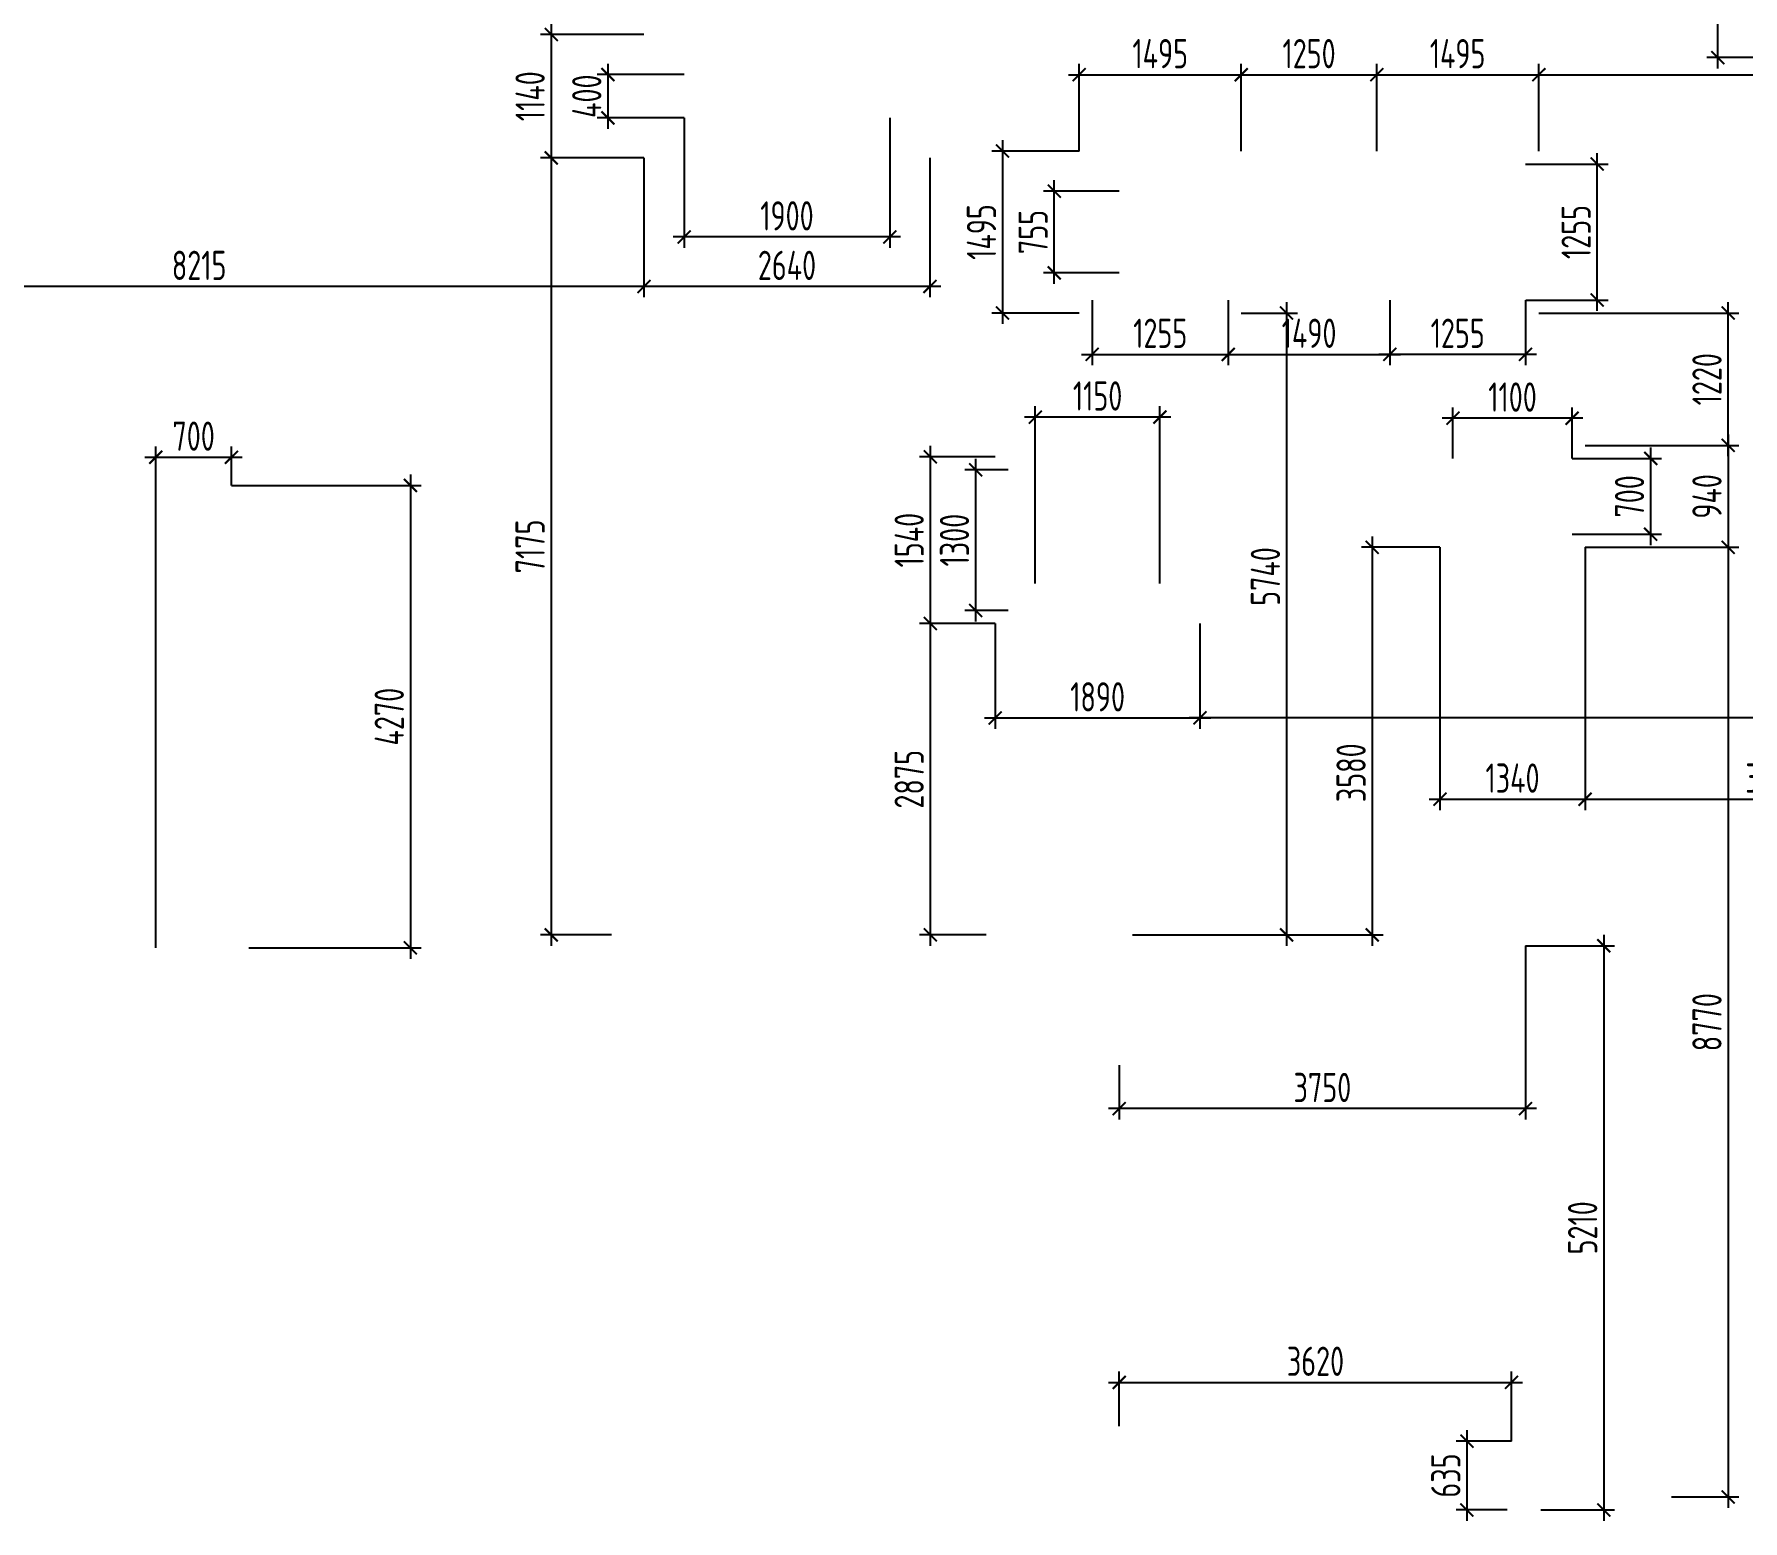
# Model space of a CAD drawing. Header units: millimetres. Extents: x -350007 to 536090, y -888 to 198380.
# Drawn here: x 505153 to 520925, y 61436 to 75163 of the extents above; entities that cross this region are included whole.
import ezdxf

# ---------------------------------------------------------------- set-up
doc = ezdxf.new("R2010")
doc.units = ezdxf.units.MM
doc.layers.add('АР_Размеры нов.', color=15, linetype='Continuous', lineweight=0)
doc.styles.add('ISOCPEUR', font='isocpeur.ttf', dxfattribs={"width": 0.7})
doc.dimstyles.new('R_100', dxfattribs={"dimtxt": 270, "dimasz": 120, "dimexe": 100, "dimexo": 0, "dimgap": 60, "dimtad": 1, "dimdec": 0, "dimrnd": 5, "dimzin": 0, "dimdsep": 46, "dimtxsty": 'ISOCPEUR', "dimblk": 'ARCHTICK', "dimcen": 0, "dimdle": 100, "dimclrd": 256, "dimclre": 256, "dimclrt": 256, "dimadec": 0, "dimazin": 0, "dimtfac": 2, "dimtdec": 0, "dimtofl": 0, "dimtmove": 1, "dimatfit": 3, "dimfxl": 1, "dimtvp": 3, "dimtolj": 1, "dimtzin": 0, "dimarcsym": 0})

# ---------------------------------------------------------------- blocks, each defined once
blk = doc.blocks.new('_ArchTick')
at = {"color": 0, "linetype": 'ByBlock', "const_width": 0.15}
blk.add_lwpolyline([(-0.5, -0.5), (0.5, 0.5)], dxfattribs=at)
blk = doc.blocks.new('*D3315')
at = {"layer": 'АР_Размеры нов.', "lineweight": -2, "transparency": 16777216}
for p, q in [((509926, 75260), (509926, 73920)), ((510782, 75160), (509826, 75160)), ((510782, 74020), (509826, 74020))]:
    blk.add_line(p, q, dxfattribs=at)
at = {"layer": 'АР_Размеры нов.', "lineweight": -2, "transparency": 16777216, "xscale": 120, "yscale": 120, "zscale": 120}
for p, rotation in [((509926, 75160), 90), ((509926, 74020), 270)]:
    blk.add_blockref('_ArchTick', p, dxfattribs=dict(at, rotation=rotation))
at = {"layer": 'АР_Размеры нов.', "transparency": 16777216, "insert": (509731, 74590), "char_height": 270, "attachment_point": 5, "rotation": 90, "style": 'ISOCPEUR'}
blk.add_mtext('\\A1;1140', dxfattribs=at)
blk = doc.blocks.new('*D3316')
at = {"layer": 'АР_Размеры нов.', "lineweight": -2, "transparency": 16777216}
for p, q in [((510782, 74020), (509826, 74020)), ((509926, 74120), (509926, 66746)), ((510481, 66846), (509826, 66846))]:
    blk.add_line(p, q, dxfattribs=at)
at = {"layer": 'АР_Размеры нов.', "lineweight": -2, "transparency": 16777216, "xscale": 120, "yscale": 120, "zscale": 120}
for p, rotation in [((509926, 74020), 90), ((509926, 66846), 270)]:
    blk.add_blockref('_ArchTick', p, dxfattribs=dict(at, rotation=rotation))
at = {"layer": 'АР_Размеры нов.', "transparency": 16777216, "insert": (509731, 70433), "char_height": 270, "attachment_point": 5, "rotation": 90, "style": 'ISOCPEUR'}
blk.add_mtext('\\A1;7175', dxfattribs=at)
blk = doc.blocks.new('*D3317')
at = {"layer": 'АР_Размеры нов.', "lineweight": -2, "transparency": 16777216}
for p, q in [((511152, 74790), (510349, 74790)), ((510449, 74890), (510449, 74290)), ((511152, 74390), (510349, 74390))]:
    blk.add_line(p, q, dxfattribs=at)
at = {"layer": 'АР_Размеры нов.', "lineweight": -2, "transparency": 16777216, "xscale": 120, "yscale": 120, "zscale": 120}
for p, rotation in [((510449, 74790), 90), ((510449, 74390), 270)]:
    blk.add_blockref('_ArchTick', p, dxfattribs=dict(at, rotation=rotation))
at = {"layer": 'АР_Размеры нов.', "transparency": 16777216, "insert": (510254, 74590), "char_height": 270, "attachment_point": 5, "rotation": 90, "style": 'ISOCPEUR'}
blk.add_mtext('\\A1;400', dxfattribs=at)
blk = doc.blocks.new('*D3318')
at = {"layer": 'АР_Размеры нов.', "lineweight": -2, "transparency": 16777216}
for p, q in [((511152, 74390), (511152, 73190)), ((513051, 74390), (513051, 73190)), ((513151, 73290), (511052, 73290))]:
    blk.add_line(p, q, dxfattribs=at)
at = {"layer": 'АР_Размеры нов.', "lineweight": -2, "transparency": 16777216, "xscale": 120, "yscale": 120, "zscale": 120, "rotation": 180}
blk.add_blockref('_ArchTick', (511152, 73290), dxfattribs=at)
at = {"layer": 'АР_Размеры нов.', "lineweight": -2, "transparency": 16777216, "xscale": 120, "yscale": 120, "zscale": 120}
blk.add_blockref('_ArchTick', (513051, 73290), dxfattribs=at)
at = {"layer": 'АР_Размеры нов.', "transparency": 16777216, "insert": (512102, 73485), "char_height": 270, "attachment_point": 5, "style": 'ISOCPEUR'}
blk.add_mtext('\\A1;1900', dxfattribs=at)
blk = doc.blocks.new('*D3319')
at = {"layer": 'АР_Размеры нов.', "lineweight": -2, "transparency": 16777216}
for p, q in [((510782, 74020), (510782, 72733)), ((513421, 74020), (513421, 72733)), ((513521, 72833), (510682, 72833))]:
    blk.add_line(p, q, dxfattribs=at)
at = {"layer": 'АР_Размеры нов.', "lineweight": -2, "transparency": 16777216, "xscale": 120, "yscale": 120, "zscale": 120, "rotation": 180}
blk.add_blockref('_ArchTick', (510782, 72833), dxfattribs=at)
at = {"layer": 'АР_Размеры нов.', "lineweight": -2, "transparency": 16777216, "xscale": 120, "yscale": 120, "zscale": 120}
blk.add_blockref('_ArchTick', (513421, 72833), dxfattribs=at)
at = {"layer": 'АР_Размеры нов.', "transparency": 16777216, "insert": (512102, 73028), "char_height": 270, "attachment_point": 5, "style": 'ISOCPEUR'}
blk.add_mtext('\\A1;2640', dxfattribs=at)
blk = doc.blocks.new('*D3320')
at = {"layer": 'АР_Размеры нов.', "lineweight": -2, "transparency": 16777216}
for p, q in [((502569, 73971), (502569, 72733)), ((510782, 74020), (510782, 72733)), ((510882, 72833), (502469, 72833))]:
    blk.add_line(p, q, dxfattribs=at)
at = {"layer": 'АР_Размеры нов.', "lineweight": -2, "transparency": 16777216, "xscale": 120, "yscale": 120, "zscale": 120, "rotation": 180}
blk.add_blockref('_ArchTick', (502569, 72833), dxfattribs=at)
at = {"layer": 'АР_Размеры нов.', "lineweight": -2, "transparency": 16777216, "xscale": 120, "yscale": 120, "zscale": 120}
blk.add_blockref('_ArchTick', (510782, 72833), dxfattribs=at)
at = {"layer": 'АР_Размеры нов.', "transparency": 16777216, "insert": (506676, 73028), "char_height": 270, "attachment_point": 5, "style": 'ISOCPEUR'}
blk.add_mtext('\\A1;8215', dxfattribs=at)
blk = doc.blocks.new('*D3330')
at = {"layer": 'АР_Размеры нов.', "lineweight": -2, "transparency": 16777216}
for p, q in [((518129, 70425), (518129, 67999)), ((519469, 70425), (519469, 67999)), ((518029, 68099), (519569, 68099))]:
    blk.add_line(p, q, dxfattribs=at)
at = {"layer": 'АР_Размеры нов.', "lineweight": -2, "transparency": 16777216, "xscale": 120, "yscale": 120, "zscale": 120, "rotation": 180}
blk.add_blockref('_ArchTick', (518129, 68099), dxfattribs=at)
at = {"layer": 'АР_Размеры нов.', "lineweight": -2, "transparency": 16777216, "xscale": 120, "yscale": 120, "zscale": 120}
blk.add_blockref('_ArchTick', (519469, 68099), dxfattribs=at)
at = {"layer": 'АР_Размеры нов.', "transparency": 16777216, "insert": (518799, 68294), "char_height": 270, "attachment_point": 5, "style": 'ISOCPEUR'}
blk.add_mtext('\\A1;1340', dxfattribs=at)
blk = doc.blocks.new('*D3331')
at = {"layer": 'АР_Размеры нов.', "lineweight": -2, "transparency": 16777216}
for p, q in [((519469, 70425), (519469, 67999)), ((522719, 69446), (522719, 67999)), ((519369, 68099), (522819, 68099))]:
    blk.add_line(p, q, dxfattribs=at)
at = {"layer": 'АР_Размеры нов.', "lineweight": -2, "transparency": 16777216, "xscale": 120, "yscale": 120, "zscale": 120, "rotation": 180}
blk.add_blockref('_ArchTick', (519469, 68099), dxfattribs=at)
at = {"layer": 'АР_Размеры нов.', "lineweight": -2, "transparency": 16777216, "xscale": 120, "yscale": 120, "zscale": 120}
blk.add_blockref('_ArchTick', (522719, 68099), dxfattribs=at)
at = {"layer": 'АР_Размеры нов.', "transparency": 16777216, "insert": (521212, 68294), "char_height": 270, "attachment_point": 5, "style": 'ISOCPEUR'}
blk.add_mtext('\\A1;3250', dxfattribs=at)
blk = doc.blocks.new('*D3332')
at = {"layer": 'АР_Размеры нов.', "lineweight": -2, "transparency": 16777216}
for p, q in [((520074, 71346), (520074, 70445)), ((519349, 71246), (520174, 71246)), ((519349, 70545), (520174, 70545))]:
    blk.add_line(p, q, dxfattribs=at)
at = {"layer": 'АР_Размеры нов.', "lineweight": -2, "transparency": 16777216, "xscale": 120, "yscale": 120, "zscale": 120}
for p, rotation in [((520074, 71246), 90), ((520074, 70545), 270)]:
    blk.add_blockref('_ArchTick', p, dxfattribs=dict(at, rotation=rotation))
at = {"layer": 'АР_Размеры нов.', "transparency": 16777216, "insert": (519879, 70895), "char_height": 270, "attachment_point": 5, "rotation": 90, "style": 'ISOCPEUR'}
blk.add_mtext('\\A1;700', dxfattribs=at)
blk = doc.blocks.new('*D3333')
at = {"layer": 'АР_Размеры нов.', "lineweight": -2, "transparency": 16777216}
for p, q in [((520789, 71466), (520789, 70325)), ((519469, 71366), (520889, 71366)), ((519469, 70425), (520889, 70425))]:
    blk.add_line(p, q, dxfattribs=at)
at = {"layer": 'АР_Размеры нов.', "lineweight": -2, "transparency": 16777216, "xscale": 120, "yscale": 120, "zscale": 120}
for p, rotation in [((520789, 71366), 90), ((520789, 70425), 270)]:
    blk.add_blockref('_ArchTick', p, dxfattribs=dict(at, rotation=rotation))
at = {"layer": 'АР_Размеры нов.', "transparency": 16777216, "insert": (520594, 70895), "char_height": 270, "attachment_point": 5, "rotation": 90, "style": 'ISOCPEUR'}
blk.add_mtext('\\A1;940', dxfattribs=at)
blk = doc.blocks.new('*D3334')
at = {"layer": 'АР_Размеры нов.', "lineweight": -2, "transparency": 16777216}
for p, q in [((520789, 70525), (520789, 61556)), ((519469, 70425), (520889, 70425)), ((520266, 61656), (520889, 61656))]:
    blk.add_line(p, q, dxfattribs=at)
at = {"layer": 'АР_Размеры нов.', "lineweight": -2, "transparency": 16777216, "xscale": 120, "yscale": 120, "zscale": 120}
for p, rotation in [((520789, 70425), 90), ((520789, 61656), 270)]:
    blk.add_blockref('_ArchTick', p, dxfattribs=dict(at, rotation=rotation))
at = {"layer": 'АР_Размеры нов.', "transparency": 16777216, "insert": (520594, 66040), "char_height": 270, "attachment_point": 5, "rotation": 90, "style": 'ISOCPEUR'}
blk.add_mtext('\\A1;8770', dxfattribs=at)
blk = doc.blocks.new('*D3335')
at = {"layer": 'АР_Размеры нов.', "lineweight": -2, "transparency": 16777216}
for p, q in [((519449, 71617), (518149, 71617)), ((518249, 71246), (518249, 71717)), ((519349, 71246), (519349, 71717))]:
    blk.add_line(p, q, dxfattribs=at)
at = {"layer": 'АР_Размеры нов.', "lineweight": -2, "transparency": 16777216, "xscale": 120, "yscale": 120, "zscale": 120, "rotation": 180}
blk.add_blockref('_ArchTick', (518249, 71617), dxfattribs=at)
at = {"layer": 'АР_Размеры нов.', "lineweight": -2, "transparency": 16777216, "xscale": 120, "yscale": 120, "zscale": 120}
blk.add_blockref('_ArchTick', (519349, 71617), dxfattribs=at)
at = {"layer": 'АР_Размеры нов.', "transparency": 16777216, "insert": (518799, 71812), "char_height": 270, "attachment_point": 5, "style": 'ISOCPEUR'}
blk.add_mtext('\\A1;1100', dxfattribs=at)
blk = doc.blocks.new('*D3349')
at = {"layer": 'АР_Размеры нов.', "lineweight": -2, "transparency": 16777216}
for p, q in [((521191, 77626), (520593, 77626)), ((520693, 74846), (520693, 77726)), ((521191, 74946), (520593, 74946))]:
    blk.add_line(p, q, dxfattribs=at)
at = {"layer": 'АР_Размеры нов.', "lineweight": -2, "transparency": 16777216, "xscale": 120, "yscale": 120, "zscale": 120}
for p, rotation in [((520693, 77626), 90), ((520693, 74946), 270)]:
    blk.add_blockref('_ArchTick', p, dxfattribs=dict(at, rotation=rotation))
at = {"layer": 'АР_Размеры нов.', "transparency": 16777216, "insert": (520498, 76286), "char_height": 270, "attachment_point": 5, "rotation": 90, "style": 'ISOCPEUR'}
blk.add_mtext('\\A1;2680', dxfattribs=at)
blk = doc.blocks.new('*D3549')
at = {"layer": 'АР_Размеры нов.', "lineweight": -2, "transparency": 16777216}
for p, q in [((517504, 70525), (517504, 66746)), ((518129, 70425), (517404, 70425)), ((515291, 66846), (517604, 66846))]:
    blk.add_line(p, q, dxfattribs=at)
at = {"layer": 'АР_Размеры нов.', "lineweight": -2, "transparency": 16777216, "xscale": 120, "yscale": 120, "zscale": 120}
for p, rotation in [((517504, 70425), 90), ((517504, 66846), 270)]:
    blk.add_blockref('_ArchTick', p, dxfattribs=dict(at, rotation=rotation))
at = {"layer": 'АР_Размеры нов.', "transparency": 16777216, "insert": (517309, 68343), "char_height": 270, "attachment_point": 5, "rotation": 90, "style": 'ISOCPEUR'}
blk.add_mtext('\\A1;3580', dxfattribs=at)
blk = doc.blocks.new('*D3550')
at = {"layer": 'АР_Размеры нов.', "lineweight": -2, "transparency": 16777216}
for p, q in [((514144, 71141), (513743, 71141)), ((513843, 71241), (513843, 69741)), ((514144, 69841), (513743, 69841))]:
    blk.add_line(p, q, dxfattribs=at)
at = {"layer": 'АР_Размеры нов.', "lineweight": -2, "transparency": 16777216, "xscale": 120, "yscale": 120, "zscale": 120}
for p, rotation in [((513843, 71141), 90), ((513843, 69841), 270)]:
    blk.add_blockref('_ArchTick', p, dxfattribs=dict(at, rotation=rotation))
at = {"layer": 'АР_Размеры нов.', "transparency": 16777216, "insert": (513648, 70491), "char_height": 270, "attachment_point": 5, "rotation": 90, "style": 'ISOCPEUR'}
blk.add_mtext('\\A1;1300', dxfattribs=at)
blk = doc.blocks.new('*D3551')
at = {"layer": 'АР_Размеры нов.', "lineweight": -2, "transparency": 16777216}
for p, q in [((513425, 71361), (513425, 69621)), ((514024, 71261), (513325, 71261)), ((514024, 69721), (513325, 69721))]:
    blk.add_line(p, q, dxfattribs=at)
at = {"layer": 'АР_Размеры нов.', "lineweight": -2, "transparency": 16777216, "xscale": 120, "yscale": 120, "zscale": 120}
for p, rotation in [((513425, 71261), 90), ((513425, 69721), 270)]:
    blk.add_blockref('_ArchTick', p, dxfattribs=dict(at, rotation=rotation))
at = {"layer": 'АР_Размеры нов.', "transparency": 16777216, "insert": (513230, 70491), "char_height": 270, "attachment_point": 5, "rotation": 90, "style": 'ISOCPEUR'}
blk.add_mtext('\\A1;1540', dxfattribs=at)
blk = doc.blocks.new('*D3552')
at = {"layer": 'АР_Размеры нов.', "lineweight": -2, "transparency": 16777216}
for p, q in [((514024, 69721), (513325, 69721)), ((513425, 69821), (513425, 66746)), ((513942, 66846), (513325, 66846))]:
    blk.add_line(p, q, dxfattribs=at)
at = {"layer": 'АР_Размеры нов.', "lineweight": -2, "transparency": 16777216, "xscale": 120, "yscale": 120, "zscale": 120}
for p, rotation in [((513425, 69721), 90), ((513425, 66846), 270)]:
    blk.add_blockref('_ArchTick', p, dxfattribs=dict(at, rotation=rotation))
at = {"layer": 'АР_Размеры нов.', "transparency": 16777216, "insert": (513230, 68283), "char_height": 270, "attachment_point": 5, "rotation": 90, "style": 'ISOCPEUR'}
blk.add_mtext('\\A1;2875', dxfattribs=at)
blk = doc.blocks.new('*D3553')
at = {"layer": 'АР_Размеры нов.', "lineweight": -2, "transparency": 16777216}
for p, q in [((515644, 71627), (514294, 71627)), ((514394, 70091), (514394, 71727)), ((515544, 70091), (515544, 71727))]:
    blk.add_line(p, q, dxfattribs=at)
at = {"layer": 'АР_Размеры нов.', "lineweight": -2, "transparency": 16777216, "xscale": 120, "yscale": 120, "zscale": 120, "rotation": 180}
blk.add_blockref('_ArchTick', (514394, 71627), dxfattribs=at)
at = {"layer": 'АР_Размеры нов.', "lineweight": -2, "transparency": 16777216, "xscale": 120, "yscale": 120, "zscale": 120}
blk.add_blockref('_ArchTick', (515544, 71627), dxfattribs=at)
at = {"layer": 'АР_Размеры нов.', "transparency": 16777216, "insert": (514969, 71822), "char_height": 270, "attachment_point": 5, "style": 'ISOCPEUR'}
blk.add_mtext('\\A1;1150', dxfattribs=at)
blk = doc.blocks.new('*D3554')
at = {"layer": 'АР_Размеры нов.', "lineweight": -2, "transparency": 16777216}
for p, q in [((514024, 69721), (514024, 68749)), ((515914, 69721), (515914, 68749)), ((513924, 68849), (516014, 68849))]:
    blk.add_line(p, q, dxfattribs=at)
at = {"layer": 'АР_Размеры нов.', "lineweight": -2, "transparency": 16777216, "xscale": 120, "yscale": 120, "zscale": 120, "rotation": 180}
blk.add_blockref('_ArchTick', (514024, 68849), dxfattribs=at)
at = {"layer": 'АР_Размеры нов.', "lineweight": -2, "transparency": 16777216, "xscale": 120, "yscale": 120, "zscale": 120}
blk.add_blockref('_ArchTick', (515914, 68849), dxfattribs=at)
at = {"layer": 'АР_Размеры нов.', "transparency": 16777216, "insert": (514969, 69044), "char_height": 270, "attachment_point": 5, "style": 'ISOCPEUR'}
blk.add_mtext('\\A1;1890', dxfattribs=at)
blk = doc.blocks.new('*D3555')
at = {"layer": 'АР_Размеры нов.', "lineweight": -2, "transparency": 16777216}
for p, q in [((529521, 69968), (529521, 68749)), ((515914, 69721), (515914, 68749)), ((529621, 68849), (515814, 68849))]:
    blk.add_line(p, q, dxfattribs=at)
at = {"layer": 'АР_Размеры нов.', "lineweight": -2, "transparency": 16777216, "xscale": 120, "yscale": 120, "zscale": 120, "rotation": 180}
blk.add_blockref('_ArchTick', (515914, 68849), dxfattribs=at)
at = {"layer": 'АР_Размеры нов.', "lineweight": -2, "transparency": 16777216, "xscale": 120, "yscale": 120, "zscale": 120}
blk.add_blockref('_ArchTick', (529521, 68849), dxfattribs=at)
at = {"layer": 'АР_Размеры нов.', "transparency": 16777216, "insert": (522717, 69044), "char_height": 270, "attachment_point": 5, "style": 'ISOCPEUR'}
blk.add_mtext('\\A1;13605', dxfattribs=at)
blk = doc.blocks.new('*D3556')
at = {"layer": 'АР_Размеры нов.', "lineweight": -2, "transparency": 16777216}
for p, q in [((514699, 74788), (516395, 74788)), ((514799, 74084), (514799, 74888)), ((516295, 74084), (516295, 74888))]:
    blk.add_line(p, q, dxfattribs=at)
at = {"layer": 'АР_Размеры нов.', "lineweight": -2, "transparency": 16777216, "xscale": 120, "yscale": 120, "zscale": 120, "rotation": 180}
blk.add_blockref('_ArchTick', (514799, 74788), dxfattribs=at)
at = {"layer": 'АР_Размеры нов.', "lineweight": -2, "transparency": 16777216, "xscale": 120, "yscale": 120, "zscale": 120}
blk.add_blockref('_ArchTick', (516295, 74788), dxfattribs=at)
at = {"layer": 'АР_Размеры нов.', "transparency": 16777216, "insert": (515547, 74983), "char_height": 270, "attachment_point": 5, "style": 'ISOCPEUR'}
blk.add_mtext('\\A1;1495', dxfattribs=at)
blk = doc.blocks.new('*D3557')
at = {"layer": 'АР_Размеры нов.', "lineweight": -2, "transparency": 16777216}
for p, q in [((516195, 74788), (517646, 74788)), ((516295, 74084), (516295, 74888)), ((517546, 74084), (517546, 74888))]:
    blk.add_line(p, q, dxfattribs=at)
at = {"layer": 'АР_Размеры нов.', "lineweight": -2, "transparency": 16777216, "xscale": 120, "yscale": 120, "zscale": 120, "rotation": 180}
blk.add_blockref('_ArchTick', (516295, 74788), dxfattribs=at)
at = {"layer": 'АР_Размеры нов.', "lineweight": -2, "transparency": 16777216, "xscale": 120, "yscale": 120, "zscale": 120}
blk.add_blockref('_ArchTick', (517546, 74788), dxfattribs=at)
at = {"layer": 'АР_Размеры нов.', "transparency": 16777216, "insert": (516921, 74983), "char_height": 270, "attachment_point": 5, "style": 'ISOCPEUR'}
blk.add_mtext('\\A1;1250', dxfattribs=at)
blk = doc.blocks.new('*D3558')
at = {"layer": 'АР_Размеры нов.', "lineweight": -2, "transparency": 16777216}
for p, q in [((517446, 74788), (519142, 74788)), ((517546, 74084), (517546, 74888)), ((519042, 74084), (519042, 74888))]:
    blk.add_line(p, q, dxfattribs=at)
at = {"layer": 'АР_Размеры нов.', "lineweight": -2, "transparency": 16777216, "xscale": 120, "yscale": 120, "zscale": 120, "rotation": 180}
blk.add_blockref('_ArchTick', (517546, 74788), dxfattribs=at)
at = {"layer": 'АР_Размеры нов.', "lineweight": -2, "transparency": 16777216, "xscale": 120, "yscale": 120, "zscale": 120}
blk.add_blockref('_ArchTick', (519042, 74788), dxfattribs=at)
at = {"layer": 'АР_Размеры нов.', "transparency": 16777216, "insert": (518292, 74983), "char_height": 270, "attachment_point": 5, "style": 'ISOCPEUR'}
blk.add_mtext('\\A1;1495', dxfattribs=at)
blk = doc.blocks.new('*D3559')
at = {"layer": 'АР_Размеры нов.', "lineweight": -2, "transparency": 16777216}
for p, q in [((518942, 74788), (529619, 74788)), ((519042, 74084), (519042, 74888)), ((529519, 74694), (529519, 74888))]:
    blk.add_line(p, q, dxfattribs=at)
at = {"layer": 'АР_Размеры нов.', "lineweight": -2, "transparency": 16777216, "xscale": 120, "yscale": 120, "zscale": 120, "rotation": 180}
blk.add_blockref('_ArchTick', (519042, 74788), dxfattribs=at)
at = {"layer": 'АР_Размеры нов.', "lineweight": -2, "transparency": 16777216, "xscale": 120, "yscale": 120, "zscale": 120}
blk.add_blockref('_ArchTick', (529519, 74788), dxfattribs=at)
at = {"layer": 'АР_Размеры нов.', "transparency": 16777216, "insert": (524281, 74983), "char_height": 270, "attachment_point": 5, "style": 'ISOCPEUR'}
blk.add_mtext('\\A1;10475', dxfattribs=at)
blk = doc.blocks.new('*D3560')
at = {"layer": 'АР_Размеры нов.', "lineweight": -2, "transparency": 16777216}
for p, q in [((514569, 72858), (514569, 73814)), ((515169, 73714), (514469, 73714)), ((515169, 72958), (514469, 72958))]:
    blk.add_line(p, q, dxfattribs=at)
at = {"layer": 'АР_Размеры нов.', "lineweight": -2, "transparency": 16777216, "xscale": 120, "yscale": 120, "zscale": 120}
for p, rotation in [((514569, 73714), 90), ((514569, 72958), 270)]:
    blk.add_blockref('_ArchTick', p, dxfattribs=dict(at, rotation=rotation))
at = {"layer": 'АР_Размеры нов.', "transparency": 16777216, "insert": (514374, 73336), "char_height": 270, "attachment_point": 5, "rotation": 90, "style": 'ISOCPEUR'}
blk.add_mtext('\\A1;755', dxfattribs=at)
blk = doc.blocks.new('*D3561')
at = {"layer": 'АР_Размеры нов.', "lineweight": -2, "transparency": 16777216}
for p, q in [((514092, 74184), (514092, 72488)), ((514799, 74084), (513992, 74084)), ((514799, 72588), (513992, 72588))]:
    blk.add_line(p, q, dxfattribs=at)
at = {"layer": 'АР_Размеры нов.', "lineweight": -2, "transparency": 16777216, "xscale": 120, "yscale": 120, "zscale": 120}
for p, rotation in [((514092, 74084), 90), ((514092, 72588), 270)]:
    blk.add_blockref('_ArchTick', p, dxfattribs=dict(at, rotation=rotation))
at = {"layer": 'АР_Размеры нов.', "transparency": 16777216, "insert": (513897, 73336), "char_height": 270, "attachment_point": 5, "rotation": 90, "style": 'ISOCPEUR'}
blk.add_mtext('\\A1;1495', dxfattribs=at)
blk = doc.blocks.new('*D3562')
at = {"layer": 'АР_Размеры нов.', "lineweight": -2, "transparency": 16777216}
for p, q in [((516295, 72588), (516813, 72588)), ((516713, 72688), (516713, 66746)), ((515291, 66846), (516813, 66846))]:
    blk.add_line(p, q, dxfattribs=at)
at = {"layer": 'АР_Размеры нов.', "lineweight": -2, "transparency": 16777216, "xscale": 120, "yscale": 120, "zscale": 120}
for p, rotation in [((516713, 72588), 90), ((516713, 66846), 270)]:
    blk.add_blockref('_ArchTick', p, dxfattribs=dict(at, rotation=rotation))
at = {"layer": 'АР_Размеры нов.', "transparency": 16777216, "insert": (516518, 70155), "char_height": 270, "attachment_point": 5, "rotation": 90, "style": 'ISOCPEUR'}
blk.add_mtext('\\A1;5740', dxfattribs=at)
blk = doc.blocks.new('*D4242')
at = {"layer": 'АР_Размеры нов.', "lineweight": -2, "transparency": 16777216}
for p, q in [((514919, 72708), (514919, 72106)), ((516175, 72708), (516175, 72106)), ((514819, 72206), (516275, 72206))]:
    blk.add_line(p, q, dxfattribs=at)
at = {"layer": 'АР_Размеры нов.', "lineweight": -2, "transparency": 16777216, "xscale": 120, "yscale": 120, "zscale": 120, "rotation": 180}
blk.add_blockref('_ArchTick', (514919, 72206), dxfattribs=at)
at = {"layer": 'АР_Размеры нов.', "lineweight": -2, "transparency": 16777216, "xscale": 120, "yscale": 120, "zscale": 120}
blk.add_blockref('_ArchTick', (516175, 72206), dxfattribs=at)
at = {"layer": 'АР_Размеры нов.', "transparency": 16777216, "insert": (515547, 72401), "char_height": 270, "attachment_point": 5, "style": 'ISOCPEUR'}
blk.add_mtext('\\A1;1255', dxfattribs=at)
blk = doc.blocks.new('*D4243')
at = {"layer": 'АР_Размеры нов.', "lineweight": -2, "transparency": 16777216}
for p, q in [((517666, 72708), (517666, 72106)), ((518919, 72708), (518919, 72106)), ((519019, 72206), (517566, 72206))]:
    blk.add_line(p, q, dxfattribs=at)
at = {"layer": 'АР_Размеры нов.', "lineweight": -2, "transparency": 16777216, "xscale": 120, "yscale": 120, "zscale": 120, "rotation": 180}
blk.add_blockref('_ArchTick', (517666, 72206), dxfattribs=at)
at = {"layer": 'АР_Размеры нов.', "lineweight": -2, "transparency": 16777216, "xscale": 120, "yscale": 120, "zscale": 120}
blk.add_blockref('_ArchTick', (518919, 72206), dxfattribs=at)
at = {"layer": 'АР_Размеры нов.', "transparency": 16777216, "insert": (518293, 72401), "char_height": 270, "attachment_point": 5, "style": 'ISOCPEUR'}
blk.add_mtext('\\A1;1255', dxfattribs=at)
blk = doc.blocks.new('*D4244')
at = {"layer": 'АР_Размеры нов.', "lineweight": -2, "transparency": 16777216}
for p, q in [((516175, 72708), (516175, 72106)), ((517666, 72708), (517666, 72106)), ((516075, 72206), (517766, 72206))]:
    blk.add_line(p, q, dxfattribs=at)
at = {"layer": 'АР_Размеры нов.', "lineweight": -2, "transparency": 16777216, "xscale": 120, "yscale": 120, "zscale": 120, "rotation": 180}
blk.add_blockref('_ArchTick', (516175, 72206), dxfattribs=at)
at = {"layer": 'АР_Размеры нов.', "lineweight": -2, "transparency": 16777216, "xscale": 120, "yscale": 120, "zscale": 120}
blk.add_blockref('_ArchTick', (517666, 72206), dxfattribs=at)
at = {"layer": 'АР_Размеры нов.', "transparency": 16777216, "insert": (516921, 72401), "char_height": 270, "attachment_point": 5, "style": 'ISOCPEUR'}
blk.add_mtext('\\A1;1490', dxfattribs=at)
blk = doc.blocks.new('*D4245')
at = {"layer": 'АР_Размеры нов.', "lineweight": -2, "transparency": 16777216}
for p, q in [((519042, 72588), (520889, 72588)), ((520789, 71266), (520789, 72688)), ((519469, 71366), (520889, 71366))]:
    blk.add_line(p, q, dxfattribs=at)
at = {"layer": 'АР_Размеры нов.', "lineweight": -2, "transparency": 16777216, "xscale": 120, "yscale": 120, "zscale": 120}
for p, rotation in [((520789, 72588), 90), ((520789, 71366), 270)]:
    blk.add_blockref('_ArchTick', p, dxfattribs=dict(at, rotation=rotation))
at = {"layer": 'АР_Размеры нов.', "transparency": 16777216, "insert": (520594, 71977), "char_height": 270, "attachment_point": 5, "rotation": 90, "style": 'ISOCPEUR'}
blk.add_mtext('\\A1;1220', dxfattribs=at)
blk = doc.blocks.new('*D4246')
at = {"layer": 'АР_Размеры нов.', "lineweight": -2, "transparency": 16777216}
for p, q in [((519581, 72608), (519581, 74064)), ((518919, 73964), (519681, 73964)), ((518922, 72708), (519681, 72708))]:
    blk.add_line(p, q, dxfattribs=at)
at = {"layer": 'АР_Размеры нов.', "lineweight": -2, "transparency": 16777216, "xscale": 120, "yscale": 120, "zscale": 120}
for p, rotation in [((519581, 73964), 90), ((519581, 72708), 270)]:
    blk.add_blockref('_ArchTick', p, dxfattribs=dict(at, rotation=rotation))
at = {"layer": 'АР_Размеры нов.', "transparency": 16777216, "insert": (519386, 73336), "char_height": 270, "attachment_point": 5, "rotation": 90, "style": 'ISOCPEUR'}
blk.add_mtext('\\A1;1255', dxfattribs=at)
blk = doc.blocks.new('*D4253')
at = {"layer": 'АР_Размеры нов.', "lineweight": -2, "transparency": 16777216}
for p, q in [((518919, 66746), (518919, 65142)), ((515169, 65642), (515169, 65142)), ((519019, 65242), (515069, 65242))]:
    blk.add_line(p, q, dxfattribs=at)
at = {"layer": 'АР_Размеры нов.', "lineweight": -2, "transparency": 16777216, "xscale": 120, "yscale": 120, "zscale": 120, "rotation": 180}
blk.add_blockref('_ArchTick', (515169, 65242), dxfattribs=at)
at = {"layer": 'АР_Размеры нов.', "lineweight": -2, "transparency": 16777216, "xscale": 120, "yscale": 120, "zscale": 120}
blk.add_blockref('_ArchTick', (518919, 65242), dxfattribs=at)
at = {"layer": 'АР_Размеры нов.', "transparency": 16777216, "insert": (517044, 65437), "char_height": 270, "attachment_point": 5, "style": 'ISOCPEUR'}
blk.add_mtext('\\A1;3750', dxfattribs=at)
blk = doc.blocks.new('*D4254')
at = {"layer": 'АР_Размеры нов.', "lineweight": -2, "transparency": 16777216}
for p, q in [((518919, 66746), (519741, 66746)), ((519641, 66846), (519641, 61436)), ((519059, 61536), (519741, 61536))]:
    blk.add_line(p, q, dxfattribs=at)
at = {"layer": 'АР_Размеры нов.', "lineweight": -2, "transparency": 16777216, "xscale": 120, "yscale": 120, "zscale": 120}
for p, rotation in [((519641, 66746), 90), ((519641, 61536), 270)]:
    blk.add_blockref('_ArchTick', p, dxfattribs=dict(at, rotation=rotation))
at = {"layer": 'АР_Размеры нов.', "transparency": 16777216, "insert": (519446, 64141), "char_height": 270, "attachment_point": 5, "rotation": 90, "style": 'ISOCPEUR'}
blk.add_mtext('\\A1;5210', dxfattribs=at)
blk = doc.blocks.new('*D4255')
at = {"layer": 'АР_Размеры нов.', "lineweight": -2, "transparency": 16777216}
for p, q in [((518790, 62172), (518278, 62172)), ((518378, 62272), (518378, 61436)), ((518748, 61536), (518278, 61536))]:
    blk.add_line(p, q, dxfattribs=at)
at = {"layer": 'АР_Размеры нов.', "lineweight": -2, "transparency": 16777216, "xscale": 120, "yscale": 120, "zscale": 120}
for p, rotation in [((518378, 62172), 90), ((518378, 61536), 270)]:
    blk.add_blockref('_ArchTick', p, dxfattribs=dict(at, rotation=rotation))
at = {"layer": 'АР_Размеры нов.', "transparency": 16777216, "insert": (518183, 61854), "char_height": 270, "attachment_point": 5, "rotation": 90, "style": 'ISOCPEUR'}
blk.add_mtext('\\A1;635', dxfattribs=at)
blk = doc.blocks.new('*D4256')
at = {"layer": 'АР_Размеры нов.', "lineweight": -2, "transparency": 16777216}
for p, q in [((515169, 62309), (515169, 62814)), ((518790, 62172), (518790, 62814)), ((515069, 62714), (518890, 62714))]:
    blk.add_line(p, q, dxfattribs=at)
at = {"layer": 'АР_Размеры нов.', "lineweight": -2, "transparency": 16777216, "xscale": 120, "yscale": 120, "zscale": 120, "rotation": 180}
blk.add_blockref('_ArchTick', (515169, 62714), dxfattribs=at)
at = {"layer": 'АР_Размеры нов.', "lineweight": -2, "transparency": 16777216, "xscale": 120, "yscale": 120, "zscale": 120}
blk.add_blockref('_ArchTick', (518790, 62714), dxfattribs=at)
at = {"layer": 'АР_Размеры нов.', "transparency": 16777216, "insert": (516980, 62909), "char_height": 270, "attachment_point": 5, "style": 'ISOCPEUR'}
blk.add_mtext('\\A1;3620', dxfattribs=at)
blk = doc.blocks.new('*D4259')
at = {"layer": 'АР_Размеры нов.', "lineweight": -2, "transparency": 16777216}
for p, q in [((506974, 70996), (508726, 70996)), ((508626, 71096), (508626, 66626)), ((507136, 66726), (508726, 66726))]:
    blk.add_line(p, q, dxfattribs=at)
at = {"layer": 'АР_Размеры нов.', "lineweight": -2, "transparency": 16777216, "xscale": 120, "yscale": 120, "zscale": 120}
for p, rotation in [((508626, 70996), 90), ((508626, 66726), 270)]:
    blk.add_blockref('_ArchTick', p, dxfattribs=dict(at, rotation=rotation))
at = {"layer": 'АР_Размеры нов.', "transparency": 16777216, "insert": (508431, 68861), "char_height": 270, "attachment_point": 5, "rotation": 90, "style": 'ISOCPEUR'}
blk.add_mtext('\\A1;4270', dxfattribs=at)
blk = doc.blocks.new('*D4260')
at = {"layer": 'АР_Размеры нов.', "lineweight": -2, "transparency": 16777216}
for p, q in [((506275, 66726), (506275, 71356)), ((506974, 70996), (506974, 71356)), ((506175, 71256), (507074, 71256))]:
    blk.add_line(p, q, dxfattribs=at)
at = {"layer": 'АР_Размеры нов.', "lineweight": -2, "transparency": 16777216, "xscale": 120, "yscale": 120, "zscale": 120, "rotation": 180}
blk.add_blockref('_ArchTick', (506275, 71256), dxfattribs=at)
at = {"layer": 'АР_Размеры нов.', "lineweight": -2, "transparency": 16777216, "xscale": 120, "yscale": 120, "zscale": 120}
blk.add_blockref('_ArchTick', (506974, 71256), dxfattribs=at)
at = {"layer": 'АР_Размеры нов.', "transparency": 16777216, "insert": (506625, 71451), "char_height": 270, "attachment_point": 5, "style": 'ISOCPEUR'}
blk.add_mtext('\\A1;700', dxfattribs=at)

msp = doc.modelspace()

# ---------------------------------------------------------------- dimensions: what is measured, and where the dimension line sits
at = {"layer": 'АР_Размеры нов.'}
for base, p1, p2, picture, middle in [((520693.2, 77625.9), (521190.9, 74945.8), (521191.1, 77625.9), '*D3349', (520498.2, 76285.9)), ((509925.7, 74020.1), (510782.4, 75160.1), (510782.4, 74020.1), '*D3315', (509730.7, 74590.1)), ((514092.2, 72587.7), (514799.3, 74083.7), (514799.3, 72587.7), '*D3561', (513897.2, 73335.7)), ((509925.7, 66845.7), (510782.4, 74020.1), (510481.4, 66845.7), '*D3316', (509730.7, 70432.9)), ((519581, 73963.7), (518922.3, 72707.7), (518919.3, 73963.7), '*D4246', (519386, 73335.7)), ((514569, 73713.7), (515169.3, 72957.7), (515169.3, 73713.7), '*D3560', (514374, 73335.7)), ((520788.5, 72587.7), (519469.4, 71365.7), (519042.3, 72587.7), '*D4245', (520593.5, 71976.7)), ((520788.5, 70424.8), (519469.4, 71365.7), (519469.4, 70424.8), '*D3333', (520593.5, 70895.2)), ((513424.6, 69720.7), (514024.3, 71260.7), (514024.3, 69720.7), '*D3551', (513229.6, 70490.7)), ((513843.4, 69840.7), (514144.3, 71140.7), (514144.3, 69840.7), '*D3550', (513648.4, 70490.7)), ((508626, 66725.7), (506974.4, 70995.7), (507136.1, 66725.7), '*D4259', (508431, 68860.7)), ((520788.5, 61655.7), (519469.4, 70424.8), (520265.9, 61655.7), '*D3334', (520593.5, 66040.2)), ((513424.6, 66845.7), (514024.3, 69720.7), (513942.1, 66845.7), '*D3552', (513229.6, 68283.2)), ((519641.3, 61535.7), (518919.3, 66745.7), (519059, 61535.7), '*D4254', (519446.3, 64140.7)), ((518377.6, 61535.7), (518789.8, 62171.6), (518748, 61535.7), '*D4255', (518182.6, 61853.6))]:
    dim = msp.add_linear_dim(base=base, p1=p1, p2=p2, angle=90, dimstyle='R_100', override={"dimpost": '\\X'}, dxfattribs=at)
    dim.commit()
    dim.dimension.update_dxf_attribs({"geometry": picture, "text_midpoint": middle})
for base, p1, p2, picture, middle in [((516295.3, 74787.9), (514799.3, 74083.7), (516295.3, 74083.7), '*D3556', (515547.3, 74982.9)), ((517546.3, 74787.9), (516295.3, 74083.7), (517546.3, 74083.7), '*D3557', (516920.8, 74982.9)), ((529519.3, 74787.9), (519042.3, 74083.7), (529519.3, 74694), '*D3559', (524280.8, 74982.9)), ((511152.4, 73290.3), (513050.7, 74390.1), (511152.4, 74390.1), '*D3318', (512101.6, 73485.3)), ((502569.3, 72832.8), (510782.4, 74020.1), (502569.3, 73970.6), '*D3320', (506675.9, 73027.8)), ((510782.4, 72832.8), (513420.7, 74020.2), (510782.4, 74020.2), '*D3319', (512101.6, 73027.8)), ((516175.3, 72206.4), (514919.3, 72707.7), (516175.3, 72707.7), '*D4242', (515547.3, 72401.4)), ((517666.3, 72206.4), (516175.3, 72707.7), (517666.3, 72707.7), '*D4244', (516920.8, 72401.4)), ((517666.3, 72206.4), (518919.3, 72707.7), (517666.3, 72707.7), '*D4243', (518292.8, 72401.4)), ((514394.3, 71626.7), (515544.3, 70090.7), (514394.3, 70090.7), '*D3553', (514969.3, 71821.7)), ((518249.1, 71617.3), (519349.4, 71245.7), (518249.1, 71245.7), '*D3335', (518799.3, 71812.3)), ((506974.4, 71256.3), (506275.1, 66725.7), (506974.4, 70995.7), '*D4260', (506624.8, 71451.3)), ((519469.4, 68098.6), (518129.1, 70424.8), (519469.4, 70424.8), '*D3330', (518799.3, 68293.6)), ((515914.3, 68849.4), (529520.5, 69968), (515914.3, 69720.7), '*D3555', (522717.4, 69044.4)), ((515914.3, 68849.4), (514024.3, 69720.7), (515914.3, 69720.7), '*D3554', (514969.3, 69044.4)), ((515169.3, 65241.9), (518919.3, 66745.7), (515169.3, 65642.4), '*D4253', (517044.3, 65436.9)), ((518789.7546, 62714.2034), (515169.2613, 62309.4357), (518789.7546, 62171.5988), '*D4256', (516979.508, 62909.2034))]:
    dim = msp.add_linear_dim(base=base, p1=p1, p2=p2, dimstyle='R_100', override={"dimpost": '\\X'}, dxfattribs=at)
    dim.commit()
    dim.dimension.update_dxf_attribs({"geometry": picture, "text_midpoint": middle})
for base, p1, p2, picture, middle in [((519042.3, 74787.9), (517546.3, 74083.7), (519042.3, 74083.7), '*D3558', (518291.9, 74787.9)), ((522719.3, 68098.6), (519469.4, 70424.8), (522719.3, 69445.7), '*D3331', (521211.7, 68098.6))]:
    dim = msp.add_linear_dim(base=base, p1=p1, p2=p2, dimstyle='R_100', override={"dimpost": '\\X'}, dxfattribs=at)
    dim.commit()
    dim.dimension.update_dxf_attribs({"geometry": picture, "text_midpoint": middle, "dimtype": 160})
for base, p1, p2, picture, middle in [((510449.2, 74390.1), (511152.4, 74790.1), (511152.4, 74390.1), '*D3317', (510449.2, 74590.1)), ((516713.4, 66845.7), (516295.3, 72587.7), (515290.5, 66845.7), '*D3562', (516713.4, 70155.1)), ((520073.7, 70544.8), (519349.4, 71245.7), (519349.4, 70544.8), '*D3332', (520073.7, 70895.2)), ((517504.5, 66845.7), (518129.1, 70424.8), (515290.5, 66845.7), '*D3549', (517504.5, 68343))]:
    dim = msp.add_linear_dim(base=base, p1=p1, p2=p2, angle=90, dimstyle='R_100', override={"dimpost": '\\X'}, dxfattribs=at)
    dim.commit()
    dim.dimension.update_dxf_attribs({"geometry": picture, "text_midpoint": middle, "dimtype": 160})

doc.saveas('drawing.dxf')
